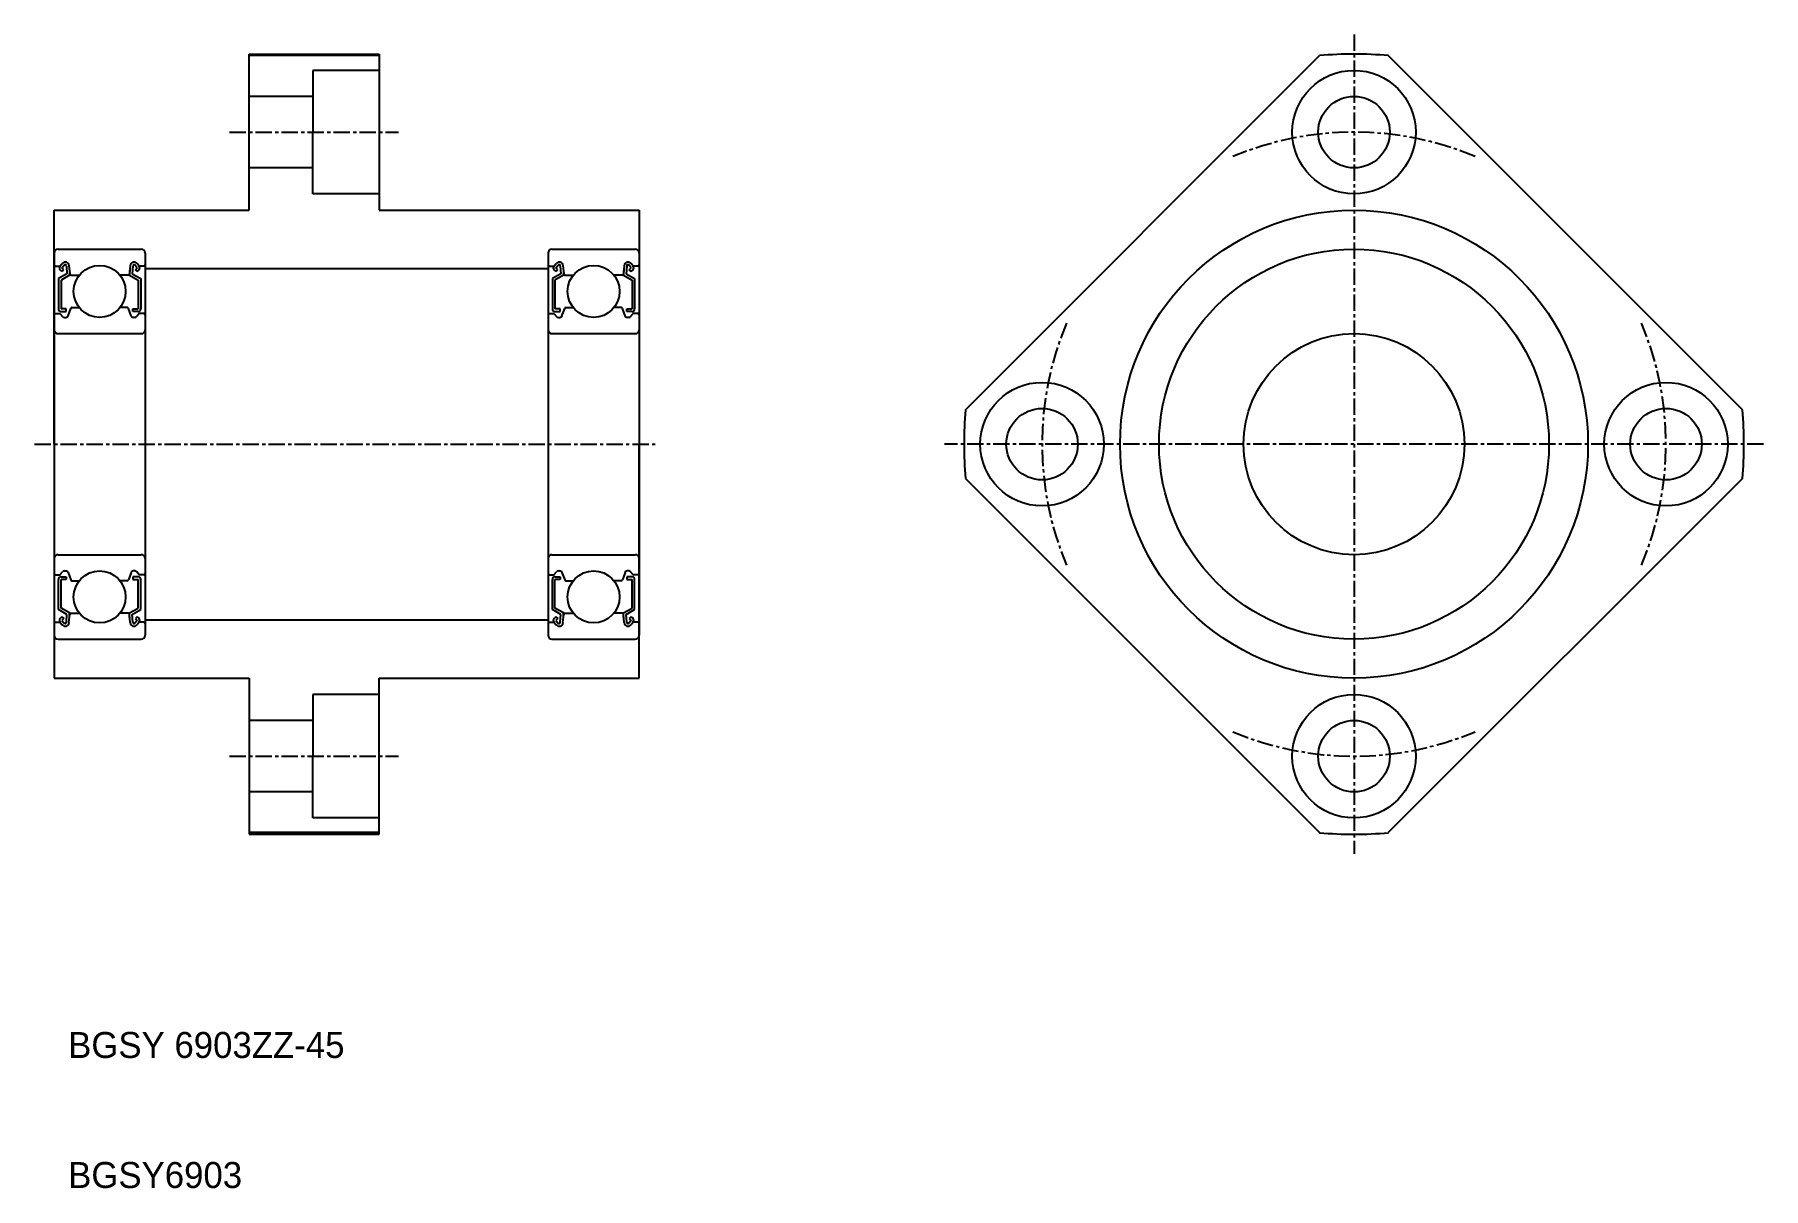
# Model space of a CAD drawing. Extents: x 164 to 297, y 65 to 154.
import ezdxf

# ---------------------------------------------------------------- set-up
doc = ezdxf.new("R2010")
doc.units = 0
doc.linetypes.add('CENTER', pattern=[2, 1.25, -0.25, 0.25, -0.25])
doc.linetypes.add('DASHED', pattern=[19.05, 12.7, -6.35])
doc.layers.get('0').update_dxf_attribs({"linetype": 'CONTINUOUS'})
doc.layers.add('CENTER', color=1, linetype='CENTER')

msp = doc.modelspace()

# ---------------------------------------------------------------- linework, layer by layer
for p, q in [((180.9, 140.36), (180.9, 152.36)), ((180.9, 152.36), (190.9, 152.36)), ((190.9, 152.24), (180.9, 152.24)), ((190.9, 152.36), (190.9, 140.36)), ((236.01, 125), (263.25, 152.24)), ((295.78, 125), (268.54, 152.24)), ((165.9, 122.36), (165.9, 140.36)), ((165.9, 140.36), (180.9, 140.36)), ((190.9, 140.36), (210.9, 140.36)), ((210.9, 140.36), (210.9, 122.36)), ((165.9, 137.06), (165.9, 107.66)), ((166.2, 137.36), (172.6, 137.36)), ((172.9, 137.06), (172.9, 107.66)), ((203.9, 137.06), (203.9, 107.66)), ((204.2, 137.36), (210.6, 137.36)), ((210.9, 137.06), (210.9, 107.66)), ((166, 136.06), (166.36, 136.06)), ((166.34, 136.05), (166.51, 136.25)), ((166.5, 135.64), (166.36, 135.78)), ((166.5, 135.92), (166.67, 136.12)), ((166.64, 135.78), (166.5, 135.92)), ((166.5, 135.64), (166.64, 135.78)), ((166.84, 136.06), (166.88, 135.46)), ((167.04, 136.09), (167.1, 135.45)), ((167.08, 135.71), (167.08, 135.35)), ((171.75, 136.09), (171.69, 135.45)), ((171.71, 135.71), (171.71, 135.35)), ((171.95, 136.06), (171.91, 135.46)), ((172.29, 135.92), (172.12, 136.12)), ((172.15, 135.78), (172.29, 135.92)), ((172.29, 135.64), (172.15, 135.78)), ((172.45, 136.05), (172.28, 136.25)), ((172.29, 135.64), (172.44, 135.78)), ((172.8, 136.06), (172.44, 136.06)), ((204, 136.06), (204.36, 136.06)), ((204.34, 136.05), (204.51, 136.25)), ((204.5, 135.64), (204.36, 135.78)), ((204.5, 135.92), (204.67, 136.12)), ((204.64, 135.78), (204.5, 135.92)), ((204.5, 135.64), (204.64, 135.78)), ((204.84, 136.06), (204.88, 135.46)), ((205.04, 136.09), (205.1, 135.45)), ((205.08, 135.71), (205.08, 135.35)), ((209.75, 136.09), (209.69, 135.45)), ((209.71, 135.71), (209.71, 135.35)), ((209.95, 136.06), (209.91, 135.46)), ((210.29, 135.92), (210.12, 136.12)), ((210.15, 135.78), (210.29, 135.92)), ((210.29, 135.64), (210.15, 135.78)), ((210.45, 136.05), (210.28, 136.25)), ((210.29, 135.64), (210.44, 135.78)), ((210.8, 136.06), (210.44, 136.06)), ((166.88, 135.46), (166.23, 135.09)), ((166.23, 135.09), (166.23, 132.76)), ((167.08, 135.35), (166.43, 134.97)), ((166.43, 134.97), (166.43, 132.76)), ((167.2, 135.36), (167.83, 135.36)), ((171.59, 135.36), (170.96, 135.36)), ((171.71, 135.35), (172.36, 134.97)), ((171.91, 135.46), (172.56, 135.09)), ((172.36, 134.97), (172.36, 132.76)), ((172.56, 135.09), (172.56, 132.76)), ((204.88, 135.46), (204.23, 135.09)), ((204.23, 135.09), (204.23, 132.76)), ((205.08, 135.35), (204.43, 134.97)), ((204.43, 134.97), (204.43, 132.76)), ((205.2, 135.36), (205.83, 135.36)), ((209.59, 135.36), (208.96, 135.36)), ((209.71, 135.35), (210.36, 134.97)), ((209.91, 135.46), (210.56, 135.09)), ((210.36, 134.97), (210.36, 132.76)), ((210.56, 135.09), (210.56, 132.76)), ((166, 132.41), (166.35, 132.41)), ((166.35, 132.41), (166.54, 132.18)), ((166.83, 132.76), (166.43, 132.76)), ((166.43, 132.56), (166.83, 132.56)), ((166.69, 132.11), (166.79, 132.11)), ((166.83, 132.56), (166.83, 132.76)), ((166.97, 132.24), (167.18, 132.8)), ((167.27, 132.86), (167.83, 132.86)), ((171.52, 132.86), (170.96, 132.86)), ((171.82, 132.24), (171.62, 132.8)), ((171.96, 132.56), (171.96, 132.76)), ((171.96, 132.76), (172.36, 132.76)), ((172.36, 132.56), (171.96, 132.56)), ((172.1, 132.11), (172, 132.11)), ((172.45, 132.41), (172.25, 132.18)), ((172.8, 132.41), (172.45, 132.41)), ((204, 132.41), (204.35, 132.41)), ((204.35, 132.41), (204.54, 132.18)), ((204.83, 132.76), (204.43, 132.76)), ((204.43, 132.56), (204.83, 132.56)), ((204.69, 132.11), (204.79, 132.11)), ((204.83, 132.56), (204.83, 132.76)), ((204.97, 132.24), (205.18, 132.8)), ((205.27, 132.86), (205.83, 132.86)), ((209.52, 132.86), (208.96, 132.86)), ((209.82, 132.24), (209.62, 132.8)), ((209.96, 132.56), (209.96, 132.76)), ((209.96, 132.76), (210.36, 132.76)), ((210.36, 132.56), (209.96, 132.56)), ((210.1, 132.11), (210, 132.11)), ((210.45, 132.41), (210.25, 132.18)), ((210.8, 132.41), (210.45, 132.41)), ((166.2, 130.86), (172.6, 130.86)), ((204.2, 130.86), (210.6, 130.86)), ((165.9, 122.36), (165.9, 104.36)), ((210.9, 104.36), (210.9, 122.36)), ((236.01, 119.72), (263.25, 92.48)), ((295.78, 119.72), (268.54, 92.48)), ((166.2, 113.86), (172.6, 113.86)), ((204.2, 113.86), (210.6, 113.86)), ((166, 112.31), (166.35, 112.31)), ((166.23, 109.64), (166.23, 111.96)), ((166.35, 112.31), (166.54, 112.54)), ((166.43, 112.16), (166.83, 112.16)), ((166.43, 109.75), (166.43, 111.96)), ((166.83, 111.96), (166.43, 111.96)), ((166.69, 112.61), (166.79, 112.61)), ((166.83, 112.16), (166.83, 111.96)), ((166.97, 112.48), (167.18, 111.93)), ((167.27, 111.86), (167.83, 111.86)), ((171.52, 111.86), (170.96, 111.86)), ((171.82, 112.48), (171.62, 111.93)), ((171.96, 112.16), (171.96, 111.96)), ((172.36, 112.16), (171.96, 112.16)), ((171.96, 111.96), (172.36, 111.96)), ((172.1, 112.61), (172, 112.61)), ((172.45, 112.31), (172.25, 112.54)), ((172.36, 109.75), (172.36, 111.96)), ((172.8, 112.31), (172.45, 112.31)), ((172.56, 109.64), (172.56, 111.96)), ((204, 112.31), (204.35, 112.31)), ((204.23, 109.64), (204.23, 111.96)), ((204.35, 112.31), (204.54, 112.54)), ((204.43, 112.16), (204.83, 112.16)), ((204.83, 111.96), (204.43, 111.96)), ((204.43, 109.75), (204.43, 111.96)), ((204.69, 112.61), (204.79, 112.61)), ((204.83, 112.16), (204.83, 111.96)), ((204.97, 112.48), (205.18, 111.93)), ((205.27, 111.86), (205.83, 111.86)), ((209.52, 111.86), (208.96, 111.86)), ((209.82, 112.48), (209.62, 111.93)), ((209.96, 112.16), (209.96, 111.96)), ((210.36, 112.16), (209.96, 112.16)), ((209.96, 111.96), (210.36, 111.96)), ((210.1, 112.61), (210, 112.61)), ((210.45, 112.31), (210.25, 112.54)), ((210.36, 109.75), (210.36, 111.96)), ((210.8, 112.31), (210.45, 112.31)), ((210.56, 109.64), (210.56, 111.96)), ((166.88, 109.26), (166.23, 109.64)), ((166.5, 109.09), (166.36, 108.94)), ((167.08, 109.38), (166.43, 109.75)), ((166.5, 109.09), (166.64, 108.94)), ((166.84, 108.66), (166.88, 109.26)), ((167.04, 108.64), (167.1, 109.27)), ((167.08, 109.02), (167.08, 109.38)), ((167.2, 109.36), (167.83, 109.36)), ((167.36, 109.36), (167.36, 109.36)), ((167.52, 109.36), (167.52, 109.36)), ((171.59, 109.36), (170.96, 109.36)), ((171.75, 108.64), (171.69, 109.27)), ((171.71, 109.38), (172.36, 109.75)), ((171.71, 109.02), (171.71, 109.38)), ((171.91, 109.26), (172.56, 109.64)), ((171.95, 108.66), (171.91, 109.26)), ((172.29, 109.09), (172.15, 108.94)), ((172.29, 109.09), (172.44, 108.94)), ((204.88, 109.26), (204.23, 109.64)), ((204.5, 109.09), (204.36, 108.94)), ((205.08, 109.38), (204.43, 109.75)), ((204.5, 109.09), (204.64, 108.94)), ((204.84, 108.66), (204.88, 109.26)), ((205.04, 108.64), (205.1, 109.27)), ((205.08, 109.02), (205.08, 109.38)), ((205.2, 109.36), (205.83, 109.36)), ((205.36, 109.36), (205.36, 109.36)), ((205.52, 109.36), (205.52, 109.36)), ((209.59, 109.36), (208.96, 109.36)), ((209.75, 108.64), (209.69, 109.27)), ((209.71, 109.38), (210.36, 109.75)), ((209.71, 109.02), (209.71, 109.38)), ((209.91, 109.26), (210.56, 109.64)), ((209.95, 108.66), (209.91, 109.26)), ((210.29, 109.09), (210.15, 108.94)), ((210.29, 109.09), (210.44, 108.94)), ((166, 108.66), (166.36, 108.66)), ((166.34, 108.68), (166.51, 108.47)), ((166.64, 108.94), (166.5, 108.8)), ((166.5, 108.8), (166.67, 108.6)), ((172.29, 108.8), (172.12, 108.6)), ((172.15, 108.94), (172.29, 108.8)), ((172.45, 108.68), (172.28, 108.47)), ((172.8, 108.66), (172.44, 108.66)), ((204, 108.66), (204.36, 108.66)), ((204.34, 108.68), (204.51, 108.47)), ((204.64, 108.94), (204.5, 108.8)), ((204.5, 108.8), (204.67, 108.6)), ((210.29, 108.8), (210.12, 108.6)), ((210.15, 108.94), (210.29, 108.8)), ((210.45, 108.68), (210.28, 108.47)), ((210.8, 108.66), (210.44, 108.66)), ((166.2, 107.36), (172.6, 107.36)), ((204.2, 107.36), (210.6, 107.36)), ((165.9, 104.36), (180.9, 104.36)), ((180.9, 104.36), (180.9, 92.36)), ((190.9, 104.36), (210.9, 104.36)), ((190.9, 92.36), (190.9, 104.36)), ((190.9, 92.48), (180.9, 92.48)), ((180.9, 92.36), (190.9, 92.36))]:
    msp.add_line(p, q)
at = {"color": 3, "linetype": 'DASHED'}
for p, q in [((190.9, 151.11), (185.8, 151.11)), ((185.8, 151.11), (185.8, 146.36)), ((185.8, 149.11), (180.9, 149.11)), ((185.8, 141.61), (185.8, 146.36)), ((185.8, 143.61), (180.9, 143.61)), ((190.9, 141.61), (185.8, 141.61)), ((190.9, 103.11), (185.8, 103.11)), ((185.8, 103.11), (185.8, 98.36)), ((185.8, 101.11), (180.9, 101.11)), ((185.8, 93.61), (185.8, 98.36)), ((185.8, 95.61), (180.9, 95.61)), ((190.9, 93.61), (185.8, 93.61))]:
    msp.add_line(p, q, dxfattribs=at)
at = {"color": 7, "linetype": 'CONTINUOUS'}
for p, q in [((172.9, 135.86), (203.9, 135.86)), ((172.9, 108.86), (203.9, 108.86))]:
    msp.add_line(p, q, dxfattribs=at)
for centre, radius in [((265.9, 146.36), 4.75), ((265.9, 146.36), 2.75), ((265.9, 122.36), 18), ((265.9, 122.36), 15), ((169.4, 134.11), 2), ((207.4, 134.11), 2), ((265.9, 122.36), 8.5), ((241.9, 122.36), 4.75), ((289.9, 122.36), 4.75), ((241.9, 122.36), 2.75), ((289.9, 122.36), 2.75), ((169.4, 110.61), 2), ((207.4, 110.61), 2), ((265.9, 98.36), 4.75), ((265.9, 98.36), 2.75)]:
    msp.add_circle(centre, radius)
for centre, radius, start, end in [((265.9, 122.36), 30, 84.9445, 95.0555), ((166.2, 137.06), 0.3, 90, 180), ((172.6, 137.06), 0.3, 0, 90), ((204.2, 137.06), 0.3, 90, 180), ((210.6, 137.06), 0.3, 0, 90), ((166, 136.16), 0.1, 180, 270), ((166.5, 135.92), 0.2, 140.1381, 225), ((166.75, 136.06), 0.3, 4.9347, 140.1381), ((166.74, 136.06), 0.1, 3.1015, 139.9514), ((172.05, 136.06), 0.3, 39.8619, 175.0653), ((172.05, 136.06), 0.1, 40.0486, 176.8985), ((172.29, 135.92), 0.2, 315, 39.8619), ((172.8, 136.16), 0.1, 270, 0), ((204, 136.16), 0.1, 180, 270), ((204.5, 135.92), 0.2, 140.1381, 225), ((204.75, 136.06), 0.3, 4.9347, 140.1381), ((204.74, 136.06), 0.1, 3.1015, 139.9514), ((210.05, 136.06), 0.3, 39.8619, 175.0653), ((210.05, 136.06), 0.1, 40.0486, 176.8985), ((210.29, 135.92), 0.2, 315, 39.8619), ((210.8, 136.16), 0.1, 270, 0), ((167.2, 135.46), 0.1, 184.9347, 269.9991), ((171.59, 135.46), 0.1, 270.0009, 355.0653), ((205.2, 135.46), 0.1, 184.9347, 269.9991), ((209.59, 135.46), 0.1, 270.0009, 355.0653), ((166, 132.31), 0.1, 90, 180), ((166.43, 132.76), 0.2, 180, 270), ((166.69, 132.31), 0.2, 219.9774, 270), ((166.79, 132.31), 0.2, 270, 339.9912), ((167.27, 132.76), 0.1, 90, 159.9912), ((171.52, 132.76), 0.1, 20.0088, 90), ((172, 132.31), 0.2, 200.0088, 270), ((172.1, 132.31), 0.2, 270, 320.0226), ((172.36, 132.76), 0.2, 270, 0), ((172.8, 132.31), 0.1, 0, 90), ((204, 132.31), 0.1, 90, 180), ((204.43, 132.76), 0.2, 180, 270), ((204.69, 132.31), 0.2, 219.9774, 270), ((204.79, 132.31), 0.2, 270, 339.9912), ((205.27, 132.76), 0.1, 90, 159.9912), ((209.52, 132.76), 0.1, 20.0088, 90), ((210, 132.31), 0.2, 200.0088, 270), ((210.1, 132.31), 0.2, 270, 320.0226), ((210.36, 132.76), 0.2, 270, 0), ((210.8, 132.31), 0.1, 0, 90), ((166.2, 131.16), 0.3, 180, 270), ((172.6, 131.16), 0.3, 270, 0), ((204.2, 131.16), 0.3, 180, 270), ((210.6, 131.16), 0.3, 270, 0), ((265.9, 122.36), 30, 174.9445, 185.0555), ((265.9, 122.36), 30, 354.9445, 5.0555), ((166.2, 113.56), 0.3, 90, 180), ((172.6, 113.56), 0.3, 0, 90), ((204.2, 113.56), 0.3, 90, 180), ((210.6, 113.56), 0.3, 0, 90), ((166, 112.41), 0.1, 180, 270), ((166.43, 111.96), 0.2, 90, 180), ((166.69, 112.41), 0.2, 90, 140.0226), ((166.79, 112.41), 0.2, 20.0088, 90), ((167.27, 111.96), 0.1, 200.0088, 270), ((171.52, 111.96), 0.1, 270, 339.9912), ((172, 112.41), 0.2, 90, 159.9912), ((172.1, 112.41), 0.2, 39.9774, 90), ((172.36, 111.96), 0.2, 0, 90), ((172.8, 112.41), 0.1, 270, 0), ((204, 112.41), 0.1, 180, 270), ((204.43, 111.96), 0.2, 90, 180), ((204.69, 112.41), 0.2, 90, 140.0226), ((204.79, 112.41), 0.2, 20.0088, 90), ((205.27, 111.96), 0.1, 200.0088, 270), ((209.52, 111.96), 0.1, 270, 339.9912), ((210, 112.41), 0.2, 90, 159.9912), ((210.1, 112.41), 0.2, 39.9774, 90), ((210.36, 111.96), 0.2, 0, 90), ((210.8, 112.41), 0.1, 270, 0), ((167.2, 109.26), 0.1, 90.0009, 175.0653), ((171.59, 109.26), 0.1, 4.9347, 89.9991), ((205.2, 109.26), 0.1, 90.0009, 175.0653), ((209.59, 109.26), 0.1, 4.9347, 89.9991), ((166, 108.56), 0.1, 90, 180), ((166.5, 108.8), 0.2, 135, 219.8619), ((166.75, 108.66), 0.3, 219.8619, 355.0653), ((166.74, 108.67), 0.1, 220.0486, 356.8985), ((172.05, 108.66), 0.3, 184.9347, 320.1381), ((172.05, 108.67), 0.1, 183.1015, 319.9514), ((172.29, 108.8), 0.2, 320.1381, 45), ((172.8, 108.56), 0.1, 0, 90), ((204, 108.56), 0.1, 90, 180), ((204.5, 108.8), 0.2, 135, 219.8619), ((204.75, 108.66), 0.3, 219.8619, 355.0653), ((204.74, 108.67), 0.1, 220.0486, 356.8985), ((210.05, 108.66), 0.3, 184.9347, 320.1381), ((210.05, 108.67), 0.1, 183.1015, 319.9514), ((210.29, 108.8), 0.2, 320.1381, 45), ((210.8, 108.56), 0.1, 0, 90), ((166.2, 107.66), 0.3, 180, 270), ((172.6, 107.66), 0.3, 270, 0), ((204.2, 107.66), 0.3, 180, 270), ((210.6, 107.66), 0.3, 270, 0), ((265.9, 122.36), 30, 264.9445, 275.0555)]:
    msp.add_arc(centre, radius, start, end)
at = {"layer": 'CENTER'}
for p, q in [((265.9, 153.86), (265.9, 90.86)), ((179.4, 146.36), (192.4, 146.36)), ((164.4, 122.36), (212.4, 122.36)), ((297.4, 122.36), (234.4, 122.36)), ((179.4, 98.36), (192.4, 98.36))]:
    msp.add_line(p, q, dxfattribs=at)
for start, end in [(67.1697, 112.8303), (157.1697, 202.8303), (337.1697, 22.8303), (247.1697, 292.8303)]:
    msp.add_arc((265.9, 122.36), 24, start, end, dxfattribs=at)

# ---------------------------------------------------------------- texts
for s, p in [('BGSY 6903ZZ-45', (166.98, 75.15)), ('BGSY6903', (166.98, 65.15))]:
    msp.add_text(s, height=2).set_placement(p)

doc.saveas('drawing.dxf')
